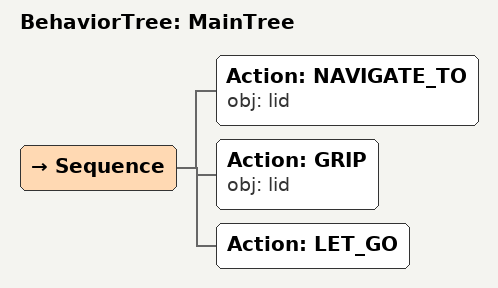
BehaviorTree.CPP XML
<root main_tree_to_execute="MainTree">
  <BehaviorTree ID="MainTree">
    <Sequence>
      <!-- Navigate to lid -->
      <Action ID="NAVIGATE_TO" obj="lid" />
      <!-- Grip lid -->
      <Action ID="GRIP" obj="lid" />
      <!-- Let go -->
      <Action ID="LET_GO" />
    </Sequence>
  </BehaviorTree>
</root>
